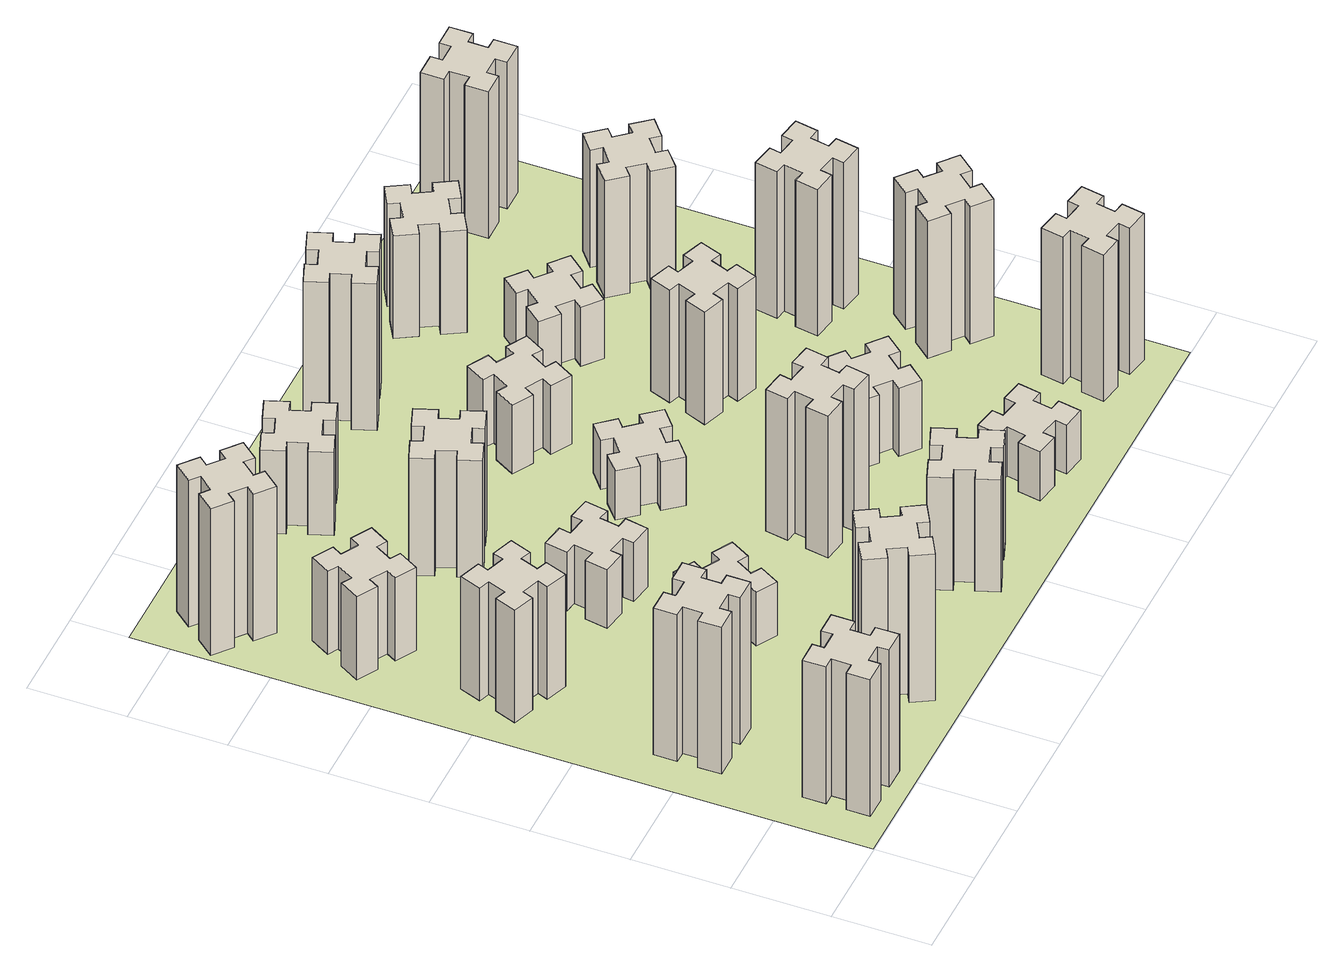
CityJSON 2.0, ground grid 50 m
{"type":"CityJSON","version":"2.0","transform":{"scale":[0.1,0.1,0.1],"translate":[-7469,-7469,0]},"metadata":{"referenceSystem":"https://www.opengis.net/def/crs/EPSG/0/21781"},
"CityObjects":{
"building1":{"type":"Building","attributes":{"class":"1000","function":"1000","usage":"1000","yearOfConstruction":2016,"roofType":"1000","measuredHeight":84,"storeysAboveGround":30,"storeysBelowGround":0},"geometry":[{"type":"Solid","lod":"1","boundaries":[[[[0,1,2,3,4,5,6,7,8,9,10,11,12,13,14,15,16,17,18,19]],[[17,16,20,21]],[[16,15,22,20]],[[15,14,23,22]],[[14,13,24,23]],[[13,12,25,24]],[[12,11,26,25]],[[11,10,27,26]],[[10,9,28,27]],[[9,8,29,28]],[[8,7,30,29]],[[7,6,31,30]],[[6,5,32,31]],[[5,4,33,32]],[[4,3,34,33]],[[3,2,35,34]],[[2,1,36,35]],[[1,0,37,36]],[[0,19,38,37]],[[19,18,39,38]],[[18,17,21,39]],[[24,25,26,27,28,29,30,31,32,33,34,35,36,37,38,39,21,20,22,23]]]]}]},
"building2":{"type":"Building","attributes":{"class":"1000","function":"1000","usage":"1000","yearOfConstruction":2016,"roofType":"1000","measuredHeight":90,"storeysAboveGround":30,"storeysBelowGround":0},"geometry":[{"type":"Solid","lod":"1","boundaries":[[[[40,41,42,43,44,45,46,47,48,49,50,51,52,53,54,55,56,57,58,59]],[[57,56,60,61]],[[56,55,62,60]],[[55,54,63,62]],[[54,53,64,63]],[[53,52,65,64]],[[52,51,66,65]],[[51,50,67,66]],[[50,49,68,67]],[[49,48,69,68]],[[48,47,70,69]],[[47,46,71,70]],[[46,45,72,71]],[[45,44,73,72]],[[44,43,74,73]],[[43,42,75,74]],[[42,41,76,75]],[[41,40,77,76]],[[40,59,78,77]],[[59,58,79,78]],[[58,57,61,79]],[[64,65,66,67,68,69,70,71,72,73,74,75,76,77,78,79,61,60,62,63]]]]}]},
"building3":{"type":"Building","attributes":{"class":"1000","function":"1000","usage":"1000","yearOfConstruction":2016,"roofType":"1000","measuredHeight":69,"storeysAboveGround":30,"storeysBelowGround":0},"geometry":[{"type":"Solid","lod":"1","boundaries":[[[[80,81,82,83,84,85,86,87,88,89,90,91,92,93,94,95,96,97,98,99]],[[97,96,100,101]],[[96,95,102,100]],[[95,94,103,102]],[[94,93,104,103]],[[93,92,105,104]],[[92,91,106,105]],[[91,90,107,106]],[[90,89,108,107]],[[89,88,109,108]],[[88,87,110,109]],[[87,86,111,110]],[[86,85,112,111]],[[85,84,113,112]],[[84,83,114,113]],[[83,82,115,114]],[[82,81,116,115]],[[81,80,117,116]],[[80,99,118,117]],[[99,98,119,118]],[[98,97,101,119]],[[104,105,106,107,108,109,110,111,112,113,114,115,116,117,118,119,101,100,102,103]]]]}]},
"building4":{"type":"Building","attributes":{"class":"1000","function":"1000","usage":"1000","yearOfConstruction":2016,"roofType":"1000","measuredHeight":51,"storeysAboveGround":30,"storeysBelowGround":0},"geometry":[{"type":"Solid","lod":"1","boundaries":[[[[120,121,122,123,124,125,126,127,128,129,130,131,132,133,134,135,136,137,138,139]],[[137,136,140,141]],[[136,135,142,140]],[[135,134,143,142]],[[134,133,144,143]],[[133,132,145,144]],[[132,131,146,145]],[[131,130,147,146]],[[130,129,148,147]],[[129,128,149,148]],[[128,127,150,149]],[[127,126,151,150]],[[126,125,152,151]],[[125,124,153,152]],[[124,123,154,153]],[[123,122,155,154]],[[122,121,156,155]],[[121,120,157,156]],[[120,139,158,157]],[[139,138,159,158]],[[138,137,141,159]],[[144,145,146,147,148,149,150,151,152,153,154,155,156,157,158,159,141,140,142,143]]]]}]},
"building5":{"type":"Building","attributes":{"class":"1000","function":"1000","usage":"1000","yearOfConstruction":2016,"roofType":"1000","measuredHeight":90,"storeysAboveGround":30,"storeysBelowGround":0},"geometry":[{"type":"Solid","lod":"1","boundaries":[[[[160,161,162,163,164,165,166,167,168,169,170,171,172,173,174,175,176,177,178,179]],[[177,176,180,181]],[[176,175,182,180]],[[175,174,183,182]],[[174,173,184,183]],[[173,172,185,184]],[[172,171,186,185]],[[171,170,187,186]],[[170,169,188,187]],[[169,168,189,188]],[[168,167,190,189]],[[167,166,191,190]],[[166,165,192,191]],[[165,164,193,192]],[[164,163,194,193]],[[163,162,195,194]],[[162,161,196,195]],[[161,160,197,196]],[[160,179,198,197]],[[179,178,199,198]],[[178,177,181,199]],[[184,185,186,187,188,189,190,191,192,193,194,195,196,197,198,199,181,180,182,183]]]]}]},
"building6":{"type":"Building","attributes":{"class":"1000","function":"1000","usage":"1000","yearOfConstruction":2016,"roofType":"1000","measuredHeight":90,"storeysAboveGround":30,"storeysBelowGround":0},"geometry":[{"type":"Solid","lod":"1","boundaries":[[[[200,201,202,203,204,205,206,207,208,209,210,211,212,213,214,215,216,217,218,219]],[[217,216,220,221]],[[216,215,222,220]],[[215,214,223,222]],[[214,213,224,223]],[[213,212,225,224]],[[212,211,226,225]],[[211,210,227,226]],[[210,209,228,227]],[[209,208,229,228]],[[208,207,230,229]],[[207,206,231,230]],[[206,205,232,231]],[[205,204,233,232]],[[204,203,234,233]],[[203,202,235,234]],[[202,201,236,235]],[[201,200,237,236]],[[200,219,238,237]],[[219,218,239,238]],[[218,217,221,239]],[[224,225,226,227,228,229,230,231,232,233,234,235,236,237,238,239,221,220,222,223]]]]}]},
"building7":{"type":"Building","attributes":{"class":"1000","function":"1000","usage":"1000","yearOfConstruction":2016,"roofType":"1000","measuredHeight":33,"storeysAboveGround":30,"storeysBelowGround":0},"geometry":[{"type":"Solid","lod":"1","boundaries":[[[[240,241,242,243,244,245,246,247,248,249,250,251,252,253,254,255,256,257,258,259]],[[257,256,260,261]],[[256,255,262,260]],[[255,254,263,262]],[[254,253,264,263]],[[253,252,265,264]],[[252,251,266,265]],[[251,250,267,266]],[[250,249,268,267]],[[249,248,269,268]],[[248,247,270,269]],[[247,246,271,270]],[[246,245,272,271]],[[245,244,273,272]],[[244,243,274,273]],[[243,242,275,274]],[[242,241,276,275]],[[241,240,277,276]],[[240,259,278,277]],[[259,258,279,278]],[[258,257,261,279]],[[264,265,266,267,268,269,270,271,272,273,274,275,276,277,278,279,261,260,262,263]]]]}]},
"building8":{"type":"Building","attributes":{"class":"1000","function":"1000","usage":"1000","yearOfConstruction":2016,"roofType":"1000","measuredHeight":36,"storeysAboveGround":30,"storeysBelowGround":0},"geometry":[{"type":"Solid","lod":"1","boundaries":[[[[280,281,282,283,284,285,286,287,288,289,290,291,292,293,294,295,296,297,298,299]],[[297,296,300,301]],[[296,295,302,300]],[[295,294,303,302]],[[294,293,304,303]],[[293,292,305,304]],[[292,291,306,305]],[[291,290,307,306]],[[290,289,308,307]],[[289,288,309,308]],[[288,287,310,309]],[[287,286,311,310]],[[286,285,312,311]],[[285,284,313,312]],[[284,283,314,313]],[[283,282,315,314]],[[282,281,316,315]],[[281,280,317,316]],[[280,299,318,317]],[[299,298,319,318]],[[298,297,301,319]],[[304,305,306,307,308,309,310,311,312,313,314,315,316,317,318,319,301,300,302,303]]]]}]},
"building9":{"type":"Building","attributes":{"class":"1000","function":"1000","usage":"1000","yearOfConstruction":2016,"roofType":"1000","measuredHeight":72,"storeysAboveGround":30,"storeysBelowGround":0},"geometry":[{"type":"Solid","lod":"1","boundaries":[[[[320,321,322,323,324,325,326,327,328,329,330,331,332,333,334,335,336,337,338,339]],[[337,336,340,341]],[[336,335,342,340]],[[335,334,343,342]],[[334,333,344,343]],[[333,332,345,344]],[[332,331,346,345]],[[331,330,347,346]],[[330,329,348,347]],[[329,328,349,348]],[[328,327,350,349]],[[327,326,351,350]],[[326,325,352,351]],[[325,324,353,352]],[[324,323,354,353]],[[323,322,355,354]],[[322,321,356,355]],[[321,320,357,356]],[[320,339,358,357]],[[339,338,359,358]],[[338,337,341,359]],[[344,345,346,347,348,349,350,351,352,353,354,355,356,357,358,359,341,340,342,343]]]]}]},
"building10":{"type":"Building","attributes":{"class":"1000","function":"1000","usage":"1000","yearOfConstruction":2016,"roofType":"1000","measuredHeight":69,"storeysAboveGround":30,"storeysBelowGround":0},"geometry":[{"type":"Solid","lod":"1","boundaries":[[[[360,361,362,363,364,365,366,367,368,369,370,371,372,373,374,375,376,377,378,379]],[[377,376,380,381]],[[376,375,382,380]],[[375,374,383,382]],[[374,373,384,383]],[[373,372,385,384]],[[372,371,386,385]],[[371,370,387,386]],[[370,369,388,387]],[[369,368,389,388]],[[368,367,390,389]],[[367,366,391,390]],[[366,365,392,391]],[[365,364,393,392]],[[364,363,394,393]],[[363,362,395,394]],[[362,361,396,395]],[[361,360,397,396]],[[360,379,398,397]],[[379,378,399,398]],[[378,377,381,399]],[[384,385,386,387,388,389,390,391,392,393,394,395,396,397,398,399,381,380,382,383]]]]}]},
"building11":{"type":"Building","attributes":{"class":"1000","function":"1000","usage":"1000","yearOfConstruction":2016,"roofType":"1000","measuredHeight":51,"storeysAboveGround":30,"storeysBelowGround":0},"geometry":[{"type":"Solid","lod":"1","boundaries":[[[[400,401,402,403,404,405,406,407,408,409,410,411,412,413,414,415,416,417,418,419]],[[417,416,420,421]],[[416,415,422,420]],[[415,414,423,422]],[[414,413,424,423]],[[413,412,425,424]],[[412,411,426,425]],[[411,410,427,426]],[[410,409,428,427]],[[409,408,429,428]],[[408,407,430,429]],[[407,406,431,430]],[[406,405,432,431]],[[405,404,433,432]],[[404,403,434,433]],[[403,402,435,434]],[[402,401,436,435]],[[401,400,437,436]],[[400,419,438,437]],[[419,418,439,438]],[[418,417,421,439]],[[424,425,426,427,428,429,430,431,432,433,434,435,436,437,438,439,421,420,422,423]]]]}]},
"building12":{"type":"Building","attributes":{"class":"1000","function":"1000","usage":"1000","yearOfConstruction":2016,"roofType":"1000","measuredHeight":87,"storeysAboveGround":30,"storeysBelowGround":0},"geometry":[{"type":"Solid","lod":"1","boundaries":[[[[440,441,442,443,444,445,446,447,448,449,450,451,452,453,454,455,456,457,458,459]],[[457,456,460,461]],[[456,455,462,460]],[[455,454,463,462]],[[454,453,464,463]],[[453,452,465,464]],[[452,451,466,465]],[[451,450,467,466]],[[450,449,468,467]],[[449,448,469,468]],[[448,447,470,469]],[[447,446,471,470]],[[446,445,472,471]],[[445,444,473,472]],[[444,443,474,473]],[[443,442,475,474]],[[442,441,476,475]],[[441,440,477,476]],[[440,459,478,477]],[[459,458,479,478]],[[458,457,461,479]],[[464,465,466,467,468,469,470,471,472,473,474,475,476,477,478,479,461,460,462,463]]]]}]},
"building13":{"type":"Building","attributes":{"class":"1000","function":"1000","usage":"1000","yearOfConstruction":2016,"roofType":"1000","measuredHeight":30,"storeysAboveGround":30,"storeysBelowGround":0},"geometry":[{"type":"Solid","lod":"1","boundaries":[[[[480,481,482,483,484,485,486,487,488,489,490,491,492,493,494,495,496,497,498,499]],[[497,496,500,501]],[[496,495,502,500]],[[495,494,503,502]],[[494,493,504,503]],[[493,492,505,504]],[[492,491,506,505]],[[491,490,507,506]],[[490,489,508,507]],[[489,488,509,508]],[[488,487,510,509]],[[487,486,511,510]],[[486,485,512,511]],[[485,484,513,512]],[[484,483,514,513]],[[483,482,515,514]],[[482,481,516,515]],[[481,480,517,516]],[[480,499,518,517]],[[499,498,519,518]],[[498,497,501,519]],[[504,505,506,507,508,509,510,511,512,513,514,515,516,517,518,519,501,500,502,503]]]]}]},
"building14":{"type":"Building","attributes":{"class":"1000","function":"1000","usage":"1000","yearOfConstruction":2016,"roofType":"1000","measuredHeight":42,"storeysAboveGround":30,"storeysBelowGround":0},"geometry":[{"type":"Solid","lod":"1","boundaries":[[[[520,521,522,523,524,525,526,527,528,529,530,531,532,533,534,535,536,537,538,539]],[[537,536,540,541]],[[536,535,542,540]],[[535,534,543,542]],[[534,533,544,543]],[[533,532,545,544]],[[532,531,546,545]],[[531,530,547,546]],[[530,529,548,547]],[[529,528,549,548]],[[528,527,550,549]],[[527,526,551,550]],[[526,525,552,551]],[[525,524,553,552]],[[524,523,554,553]],[[523,522,555,554]],[[522,521,556,555]],[[521,520,557,556]],[[520,539,558,557]],[[539,538,559,558]],[[538,537,541,559]],[[544,545,546,547,548,549,550,551,552,553,554,555,556,557,558,559,541,540,542,543]]]]}]},
"building15":{"type":"Building","attributes":{"class":"1000","function":"1000","usage":"1000","yearOfConstruction":2016,"roofType":"1000","measuredHeight":30,"storeysAboveGround":30,"storeysBelowGround":0},"geometry":[{"type":"Solid","lod":"1","boundaries":[[[[560,561,562,563,564,565,566,567,568,569,570,571,572,573,574,575,576,577,578,579]],[[577,576,580,581]],[[576,575,582,580]],[[575,574,583,582]],[[574,573,584,583]],[[573,572,585,584]],[[572,571,586,585]],[[571,570,587,586]],[[570,569,588,587]],[[569,568,589,588]],[[568,567,590,589]],[[567,566,591,590]],[[566,565,592,591]],[[565,564,593,592]],[[564,563,594,593]],[[563,562,595,594]],[[562,561,596,595]],[[561,560,597,596]],[[560,579,598,597]],[[579,578,599,598]],[[578,577,581,599]],[[584,585,586,587,588,589,590,591,592,593,594,595,596,597,598,599,581,580,582,583]]]]}]},
"building16":{"type":"Building","attributes":{"class":"1000","function":"1000","usage":"1000","yearOfConstruction":2016,"roofType":"1000","measuredHeight":90,"storeysAboveGround":30,"storeysBelowGround":0},"geometry":[{"type":"Solid","lod":"1","boundaries":[[[[600,601,602,603,604,605,606,607,608,609,610,611,612,613,614,615,616,617,618,619]],[[617,616,620,621]],[[616,615,622,620]],[[615,614,623,622]],[[614,613,624,623]],[[613,612,625,624]],[[612,611,626,625]],[[611,610,627,626]],[[610,609,628,627]],[[609,608,629,628]],[[608,607,630,629]],[[607,606,631,630]],[[606,605,632,631]],[[605,604,633,632]],[[604,603,634,633]],[[603,602,635,634]],[[602,601,636,635]],[[601,600,637,636]],[[600,619,638,637]],[[619,618,639,638]],[[618,617,621,639]],[[624,625,626,627,628,629,630,631,632,633,634,635,636,637,638,639,621,620,622,623]]]]}]},
"building17":{"type":"Building","attributes":{"class":"1000","function":"1000","usage":"1000","yearOfConstruction":2016,"roofType":"1000","measuredHeight":42,"storeysAboveGround":30,"storeysBelowGround":0},"geometry":[{"type":"Solid","lod":"1","boundaries":[[[[640,641,642,643,644,645,646,647,648,649,650,651,652,653,654,655,656,657,658,659]],[[657,656,660,661]],[[656,655,662,660]],[[655,654,663,662]],[[654,653,664,663]],[[653,652,665,664]],[[652,651,666,665]],[[651,650,667,666]],[[650,649,668,667]],[[649,648,669,668]],[[648,647,670,669]],[[647,646,671,670]],[[646,645,672,671]],[[645,644,673,672]],[[644,643,674,673]],[[643,642,675,674]],[[642,641,676,675]],[[641,640,677,676]],[[640,659,678,677]],[[659,658,679,678]],[[658,657,661,679]],[[664,665,666,667,668,669,670,671,672,673,674,675,676,677,678,679,661,660,662,663]]]]}]},
"building18":{"type":"Building","attributes":{"class":"1000","function":"1000","usage":"1000","yearOfConstruction":2016,"roofType":"1000","measuredHeight":69,"storeysAboveGround":30,"storeysBelowGround":0},"geometry":[{"type":"Solid","lod":"1","boundaries":[[[[680,681,682,683,684,685,686,687,688,689,690,691,692,693,694,695,696,697,698,699]],[[697,696,700,701]],[[696,695,702,700]],[[695,694,703,702]],[[694,693,704,703]],[[693,692,705,704]],[[692,691,706,705]],[[691,690,707,706]],[[690,689,708,707]],[[689,688,709,708]],[[688,687,710,709]],[[687,686,711,710]],[[686,685,712,711]],[[685,684,713,712]],[[684,683,714,713]],[[683,682,715,714]],[[682,681,716,715]],[[681,680,717,716]],[[680,699,718,717]],[[699,698,719,718]],[[698,697,701,719]],[[704,705,706,707,708,709,710,711,712,713,714,715,716,717,718,719,701,700,702,703]]]]}]},
"building19":{"type":"Building","attributes":{"class":"1000","function":"1000","usage":"1000","yearOfConstruction":2016,"roofType":"1000","measuredHeight":36,"storeysAboveGround":30,"storeysBelowGround":0},"geometry":[{"type":"Solid","lod":"1","boundaries":[[[[720,721,722,723,724,725,726,727,728,729,730,731,732,733,734,735,736,737,738,739]],[[737,736,740,741]],[[736,735,742,740]],[[735,734,743,742]],[[734,733,744,743]],[[733,732,745,744]],[[732,731,746,745]],[[731,730,747,746]],[[730,729,748,747]],[[729,728,749,748]],[[728,727,750,749]],[[727,726,751,750]],[[726,725,752,751]],[[725,724,753,752]],[[724,723,754,753]],[[723,722,755,754]],[[722,721,756,755]],[[721,720,757,756]],[[720,739,758,757]],[[739,738,759,758]],[[738,737,741,759]],[[744,745,746,747,748,749,750,751,752,753,754,755,756,757,758,759,741,740,742,743]]]]}]},
"building20":{"type":"Building","attributes":{"class":"1000","function":"1000","usage":"1000","yearOfConstruction":2016,"roofType":"1000","measuredHeight":90,"storeysAboveGround":30,"storeysBelowGround":0},"geometry":[{"type":"Solid","lod":"1","boundaries":[[[[760,761,762,763,764,765,766,767,768,769,770,771,772,773,774,775,776,777,778,779]],[[777,776,780,781]],[[776,775,782,780]],[[775,774,783,782]],[[774,773,784,783]],[[773,772,785,784]],[[772,771,786,785]],[[771,770,787,786]],[[770,769,788,787]],[[769,768,789,788]],[[768,767,790,789]],[[767,766,791,790]],[[766,765,792,791]],[[765,764,793,792]],[[764,763,794,793]],[[763,762,795,794]],[[762,761,796,795]],[[761,760,797,796]],[[760,779,798,797]],[[779,778,799,798]],[[778,777,781,799]],[[784,785,786,787,788,789,790,791,792,793,794,795,796,797,798,799,781,780,782,783]]]]}]},
"building21":{"type":"Building","attributes":{"class":"1000","function":"1000","usage":"1000","yearOfConstruction":2016,"roofType":"1000","measuredHeight":63,"storeysAboveGround":30,"storeysBelowGround":0},"geometry":[{"type":"Solid","lod":"1","boundaries":[[[[800,801,802,803,804,805,806,807,808,809,810,811,812,813,814,815,816,817,818,819]],[[817,816,820,821]],[[816,815,822,820]],[[815,814,823,822]],[[814,813,824,823]],[[813,812,825,824]],[[812,811,826,825]],[[811,810,827,826]],[[810,809,828,827]],[[809,808,829,828]],[[808,807,830,829]],[[807,806,831,830]],[[806,805,832,831]],[[805,804,833,832]],[[804,803,834,833]],[[803,802,835,834]],[[802,801,836,835]],[[801,800,837,836]],[[800,819,838,837]],[[819,818,839,838]],[[818,817,821,839]],[[824,825,826,827,828,829,830,831,832,833,834,835,836,837,838,839,821,820,822,823]]]]}]},
"building22":{"type":"Building","attributes":{"class":"1000","function":"1000","usage":"1000","yearOfConstruction":2016,"roofType":"1000","measuredHeight":84,"storeysAboveGround":30,"storeysBelowGround":0},"geometry":[{"type":"Solid","lod":"1","boundaries":[[[[840,841,842,843,844,845,846,847,848,849,850,851,852,853,854,855,856,857,858,859]],[[857,856,860,861]],[[856,855,862,860]],[[855,854,863,862]],[[854,853,864,863]],[[853,852,865,864]],[[852,851,866,865]],[[851,850,867,866]],[[850,849,868,867]],[[849,848,869,868]],[[848,847,870,869]],[[847,846,871,870]],[[846,845,872,871]],[[845,844,873,872]],[[844,843,874,873]],[[843,842,875,874]],[[842,841,876,875]],[[841,840,877,876]],[[840,859,878,877]],[[859,858,879,878]],[[858,857,861,879]],[[864,865,866,867,868,869,870,871,872,873,874,875,876,877,878,879,861,860,862,863]]]]}]},
"building23":{"type":"Building","attributes":{"class":"1000","function":"1000","usage":"1000","yearOfConstruction":2016,"roofType":"1000","measuredHeight":90,"storeysAboveGround":30,"storeysBelowGround":0},"geometry":[{"type":"Solid","lod":"1","boundaries":[[[[880,881,882,883,884,885,886,887,888,889,890,891,892,893,894,895,896,897,898,899]],[[897,896,900,901]],[[896,895,902,900]],[[895,894,903,902]],[[894,893,904,903]],[[893,892,905,904]],[[892,891,906,905]],[[891,890,907,906]],[[890,889,908,907]],[[889,888,909,908]],[[888,887,910,909]],[[887,886,911,910]],[[886,885,912,911]],[[885,884,913,912]],[[884,883,914,913]],[[883,882,915,914]],[[882,881,916,915]],[[881,880,917,916]],[[880,899,918,917]],[[899,898,919,918]],[[898,897,901,919]],[[904,905,906,907,908,909,910,911,912,913,914,915,916,917,918,919,901,900,902,903]]]]}]},
"building24":{"type":"Building","attributes":{"class":"1000","function":"1000","usage":"1000","yearOfConstruction":2016,"roofType":"1000","measuredHeight":72,"storeysAboveGround":30,"storeysBelowGround":0},"geometry":[{"type":"Solid","lod":"1","boundaries":[[[[920,921,922,923,924,925,926,927,928,929,930,931,932,933,934,935,936,937,938,939]],[[937,936,940,941]],[[936,935,942,940]],[[935,934,943,942]],[[934,933,944,943]],[[933,932,945,944]],[[932,931,946,945]],[[931,930,947,946]],[[930,929,948,947]],[[929,928,949,948]],[[928,927,950,949]],[[927,926,951,950]],[[926,925,952,951]],[[925,924,953,952]],[[924,923,954,953]],[[923,922,955,954]],[[922,921,956,955]],[[921,920,957,956]],[[920,939,958,957]],[[939,938,959,958]],[[938,937,941,959]],[[944,945,946,947,948,949,950,951,952,953,954,955,956,957,958,959,941,940,942,943]]]]}]},
"building25":{"type":"Building","attributes":{"class":"1000","function":"1000","usage":"1000","yearOfConstruction":2016,"roofType":"1000","measuredHeight":90,"storeysAboveGround":30,"storeysBelowGround":0},"geometry":[{"type":"Solid","lod":"1","boundaries":[[[[960,961,962,963,964,965,966,967,968,969,970,971,972,973,974,975,976,977,978,979]],[[977,976,980,981]],[[976,975,982,980]],[[975,974,983,982]],[[974,973,984,983]],[[973,972,985,984]],[[972,971,986,985]],[[971,970,987,986]],[[970,969,988,987]],[[969,968,989,988]],[[968,967,990,989]],[[967,966,991,990]],[[966,965,992,991]],[[965,964,993,992]],[[964,963,994,993]],[[963,962,995,994]],[[962,961,996,995]],[[961,960,997,996]],[[960,979,998,997]],[[979,978,999,998]],[[978,977,981,999]],[[984,985,986,987,988,989,990,991,992,993,994,995,996,997,998,999,981,980,982,983]]]]}]},
"landuse1":{"type":"LandUse","attributes":{"name":"plot1","function":"1010"},"geometry":[{"type":"MultiSurface","lod":"1","boundaries":[[[1000,1001,1002,1003]]]}]}
},
"vertices":[
[265,325,0],[265,225,0],[205,225,0],[205,105,0],[325,105,0],[325,165,0],[425,165,0],[425,105,0],[545,105,0],[545,225,0],[485,225,0],[485,325,0],[545,325,0],[545,445,0],[425,445,0],[425,385,0],[325,385,0],[325,445,0],[205,445,0],[205,325,0],[325,385,840],[325,445,840],[425,385,840],[425,445,840],[545,445,840],[545,325,840],[485,325,840],[485,225,840],[545,225,840],[545,105,840],[425,105,840],[425,165,840],[325,165,840],[325,105,840],[205,105,840],[205,225,840],[265,225,840],[265,325,840],[205,325,840],[205,445,840],
[265,1065,0],[265,965,0],[205,965,0],[205,845,0],[325,845,0],[325,905,0],[425,905,0],[425,845,0],[545,845,0],[545,965,0],[485,965,0],[485,1065,0],[545,1065,0],[545,1185,0],[425,1185,0],[425,1125,0],[325,1125,0],[325,1185,0],[205,1185,0],[205,1065,0],[325,1125,900],[325,1185,900],[425,1125,900],[425,1185,900],[545,1185,900],[545,1065,900],[485,1065,900],[485,965,900],[545,965,900],[545,845,900],[425,845,900],[425,905,900],[325,905,900],[325,845,900],[205,845,900],[205,965,900],[265,965,900],[265,1065,900],[205,1065,900],[205,1185,900],
[291,1869,0],[385,1835,0],[364,1779,0],[477,1737,0],[518,1850,0],[462,1871,0],[496,1965,0],[552,1944,0],[593,2057,0],[480,2098,0],[460,2042,0],[366,2076,0],[387,2132,0],[274,2173,0],[233,2060,0],[289,2040,0],[255,1946,0],[199,1967,0],[157,1854,0],[270,1813,0],[255,1946,690],[199,1967,690],[289,2040,690],[233,2060,690],[274,2173,690],[387,2132,690],[366,2076,690],[460,2042,690],[480,2098,690],[593,2057,690],[552,1944,690],[496,1965,690],[462,1871,690],[518,1850,690],[477,1737,690],[364,1779,690],[385,1835,690],[291,1869,690],[270,1813,690],[157,1854,690],
[446,2597,0],[496,2684,0],[548,2654,0],[608,2758,0],[504,2818,0],[474,2766,0],[387,2816,0],[417,2868,0],[313,2928,0],[253,2824,0],[305,2794,0],[255,2707,0],[203,2737,0],[143,2633,0],[247,2573,0],[277,2625,0],[364,2575,0],[334,2523,0],[438,2463,0],[498,2567,0],[364,2575,510],[334,2523,510],[277,2625,510],[247,2573,510],[143,2633,510],[203,2737,510],[255,2707,510],[305,2794,510],[253,2824,510],[313,2928,510],[417,2868,510],[387,2816,510],[474,2766,510],[504,2818,510],[608,2758,510],[548,2654,510],[496,2684,510],[446,2597,510],[498,2567,510],[438,2463,510],
[1127,255,0],[1214,305,0],[1244,253,0],[1348,313,0],[1288,417,0],[1236,387,0],[1186,474,0],[1238,504,0],[1178,608,0],[1074,548,0],[1104,496,0],[1017,446,0],[987,498,0],[883,438,0],[943,334,0],[995,364,0],[1045,277,0],[993,247,0],[1053,143,0],[1157,203,0],[1045,277,900],[993,247,900],[995,364,900],[943,334,900],[883,438,900],[987,498,900],[1017,446,900],[1104,496,900],[1074,548,900],[1178,608,900],[1238,504,900],[1186,474,900],[1236,387,900],[1288,417,900],[1348,313,900],[1244,253,900],[1214,305,900],[1127,255,900],[1157,203,900],[1053,143,900],
[384,3387,0],[308,3452,0],[346,3498,0],[254,3575,0],[177,3483,0],[223,3444,0],[159,3368,0],[113,3406,0],[36,3314,0],[128,3237,0],[166,3283,0],[243,3219,0],[204,3173,0],[296,3096,0],[373,3188,0],[327,3226,0],[392,3303,0],[438,3264,0],[515,3356,0],[423,3433,0],[392,3303,900],[438,3264,900],[327,3226,900],[373,3188,900],[296,3096,900],[204,3173,900],[243,3219,900],[166,3283,900],[128,3237,900],[36,3314,900],[113,3406,900],[159,3368,900],[223,3444,900],[177,3483,900],[254,3575,900],[346,3498,900],[308,3452,900],[384,3387,900],[423,3433,900],[515,3356,900],
[1017,1145,0],[1104,1095,0],[1074,1043,0],[1178,983,0],[1238,1087,0],[1186,1117,0],[1236,1204,0],[1288,1174,0],[1348,1278,0],[1244,1338,0],[1214,1286,0],[1127,1336,0],[1157,1388,0],[1053,1448,0],[993,1344,0],[1045,1314,0],[995,1227,0],[943,1257,0],[883,1153,0],[987,1093,0],[995,1227,330],[943,1257,330],[1045,1314,330],[993,1344,330],[1053,1448,330],[1157,1388,330],[1127,1336,330],[1214,1286,330],[1244,1338,330],[1348,1278,330],[1288,1174,330],[1236,1204,330],[1186,1117,330],[1238,1087,330],[1178,983,330],[1074,1043,330],[1104,1095,330],[1017,1145,330],[987,1093,330],[883,1153,330],
[1047,1756,0],[1145,1738,0],[1135,1679,0],[1253,1658,0],[1274,1777,0],[1215,1787,0],[1232,1885,0],[1291,1875,0],[1312,1993,0],[1194,2014,0],[1184,1955,0],[1085,1972,0],[1096,2031,0],[977,2052,0],[957,1934,0],[1016,1924,0],[998,1825,0],[939,1836,0],[918,1717,0],[1037,1697,0],[998,1825,360],[939,1836,360],[1016,1924,360],[957,1934,360],[977,2052,360],[1096,2031,360],[1085,1972,360],[1184,1955,360],[1194,2014,360],[1312,1993,360],[1291,1875,360],[1232,1885,360],[1215,1787,360],[1274,1777,360],[1253,1658,360],[1135,1679,360],[1145,1738,360],[1047,1756,360],[1037,1697,360],[918,1717,360],
[1106,2475,0],[1200,2509,0],[1220,2453,0],[1333,2494,0],[1292,2607,0],[1236,2586,0],[1202,2680,0],[1258,2700,0],[1217,2813,0],[1104,2772,0],[1125,2716,0],[1031,2682,0],[1010,2738,0],[897,2697,0],[939,2584,0],[995,2605,0],[1029,2511,0],[973,2490,0],[1014,2377,0],[1127,2419,0],[1029,2511,720],[973,2490,720],[995,2605,720],[939,2584,720],[897,2697,720],[1010,2738,720],[1031,2682,720],[1125,2716,720],[1104,2772,720],[1217,2813,720],[1258,2700,720],[1202,2680,720],[1236,2586,720],[1292,2607,720],[1333,2494,720],[1220,2453,720],[1200,2509,720],[1106,2475,720],[1127,2419,720],[1014,2377,720],
[1965,496,0],[1871,462,0],[1850,518,0],[1737,477,0],[1779,364,0],[1835,385,0],[1869,291,0],[1813,270,0],[1854,157,0],[1967,199,0],[1946,255,0],[2040,289,0],[2060,233,0],[2173,274,0],[2132,387,0],[2076,366,0],[2042,460,0],[2098,480,0],[2057,593,0],[1944,552,0],[2042,460,690],[2098,480,690],[2076,366,690],[2132,387,690],[2173,274,690],[2060,233,690],[2040,289,690],[1946,255,690],[1967,199,690],[1854,157,690],[1813,270,690],[1869,291,690],[1835,385,690],[1779,364,690],[1737,477,690],[1850,518,690],[1871,462,690],[1965,496,690],[1944,552,690],[2057,593,690],
[1125,3456,0],[1031,3422,0],[1010,3478,0],[897,3437,0],[939,3324,0],[995,3345,0],[1029,3251,0],[973,3230,0],[1014,3117,0],[1127,3159,0],[1106,3215,0],[1200,3249,0],[1220,3193,0],[1333,3234,0],[1292,3347,0],[1236,3326,0],[1202,3420,0],[1258,3440,0],[1217,3553,0],[1104,3512,0],[1202,3420,510],[1258,3440,510],[1236,3326,510],[1292,3347,510],[1333,3234,510],[1220,3193,510],[1200,3249,510],[1106,3215,510],[1127,3159,510],[1014,3117,510],[973,3230,510],[1029,3251,510],[995,3345,510],[939,3324,510],[897,3437,510],[1010,3478,510],[1031,3422,510],[1125,3456,510],[1104,3512,510],[1217,3553,510],
[2055,1047,0],[2072,1145,0],[2131,1135,0],[2152,1253,0],[2034,1274,0],[2024,1215,0],[1925,1232,0],[1936,1291,0],[1817,1312,0],[1797,1194,0],[1856,1184,0],[1838,1085,0],[1779,1096,0],[1758,977,0],[1877,957,0],[1887,1016,0],[1985,998,0],[1975,939,0],[2093,918,0],[2114,1037,0],[1985,998,870],[1975,939,870],[1887,1016,870],[1877,957,870],[1758,977,870],[1779,1096,870],[1838,1085,870],[1856,1184,870],[1797,1194,870],[1817,1312,870],[1936,1291,870],[1925,1232,870],[2024,1215,870],[2034,1274,870],[2152,1253,870],[2131,1135,870],[2072,1145,870],[2055,1047,870],[2114,1037,870],[2093,918,870],
[1972,1988,0],[1907,2064,0],[1953,2103,0],[1876,2195,0],[1784,2118,0],[1823,2072,0],[1746,2007,0],[1708,2053,0],[1616,1976,0],[1693,1884,0],[1739,1923,0],[1803,1846,0],[1757,1808,0],[1834,1716,0],[1926,1793,0],[1888,1839,0],[1964,1903,0],[2003,1857,0],[2095,1934,0],[2018,2026,0],[1964,1903,300],[2003,1857,300],[1888,1839,300],[1926,1793,300],[1834,1716,300],[1757,1808,300],[1803,1846,300],[1739,1923,300],[1693,1884,300],[1616,1976,300],[1708,2053,300],[1746,2007,300],[1823,2072,300],[1784,2118,300],[1876,2195,300],[1953,2103,300],[1907,2064,300],[1972,1988,300],[2018,2026,300],[2095,1934,300],
[2026,2497,0],[2076,2584,0],[2128,2554,0],[2188,2658,0],[2084,2718,0],[2054,2666,0],[1967,2716,0],[1997,2768,0],[1893,2828,0],[1833,2724,0],[1885,2694,0],[1835,2607,0],[1783,2637,0],[1723,2533,0],[1827,2473,0],[1857,2525,0],[1944,2475,0],[1914,2423,0],[2018,2363,0],[2078,2467,0],[1944,2475,420],[1914,2423,420],[1857,2525,420],[1827,2473,420],[1723,2533,420],[1783,2637,420],[1835,2607,420],[1885,2694,420],[1833,2724,420],[1893,2828,420],[1997,2768,420],[1967,2716,420],[2054,2666,420],[2084,2718,420],[2188,2658,420],[2128,2554,420],[2076,2584,420],[2026,2497,420],[2078,2467,420],[2018,2363,420],
[2596,444,0],[2578,345,0],[2519,356,0],[2498,237,0],[2617,217,0],[2627,276,0],[2725,258,0],[2715,199,0],[2833,178,0],[2854,297,0],[2795,307,0],[2812,405,0],[2871,395,0],[2892,513,0],[2774,534,0],[2764,475,0],[2665,492,0],[2676,551,0],[2557,572,0],[2537,454,0],[2665,492,300],[2676,551,300],[2764,475,300],[2774,534,300],[2892,513,300],[2871,395,300],[2812,405,300],[2795,307,300],[2854,297,300],[2833,178,300],[2715,199,300],[2725,258,300],[2627,276,300],[2617,217,300],[2498,237,300],[2519,356,300],[2578,345,300],[2596,444,300],[2537,454,300],[2557,572,300],
[1735,3445,0],[1769,3351,0],[1713,3330,0],[1754,3217,0],[1867,3259,0],[1846,3315,0],[1940,3349,0],[1960,3293,0],[2073,3334,0],[2032,3447,0],[1976,3426,0],[1942,3520,0],[1998,3540,0],[1957,3653,0],[1844,3612,0],[1865,3556,0],[1771,3522,0],[1750,3578,0],[1637,3537,0],[1679,3424,0],[1771,3522,900],[1750,3578,900],[1865,3556,900],[1844,3612,900],[1957,3653,900],[1998,3540,900],[1942,3520,900],[1976,3426,900],[2032,3447,900],[2073,3334,900],[1960,3293,900],[1940,3349,900],[1846,3315,900],[1867,3259,900],[1754,3217,900],[1713,3330,900],[1769,3351,900],[1735,3445,900],[1679,3424,900],[1637,3537,900],
[2647,1006,0],[2712,1083,0],[2758,1044,0],[2835,1136,0],[2743,1213,0],[2704,1167,0],[2628,1232,0],[2666,1278,0],[2574,1355,0],[2497,1263,0],[2543,1224,0],[2479,1148,0],[2433,1186,0],[2356,1094,0],[2448,1017,0],[2486,1063,0],[2563,999,0],[2524,953,0],[2616,876,0],[2693,968,0],[2563,999,420],[2524,953,420],[2486,1063,420],[2448,1017,420],[2356,1094,420],[2433,1186,420],[2479,1148,420],[2543,1224,420],[2497,1263,420],[2574,1355,420],[2666,1278,420],[2628,1232,420],[2704,1167,420],[2743,1213,420],[2835,1136,420],[2758,1044,420],[2712,1083,420],[2647,1006,420],[2693,968,420],[2616,876,420],
[2682,1871,0],[2716,1965,0],[2772,1944,0],[2813,2057,0],[2700,2098,0],[2680,2042,0],[2586,2076,0],[2607,2132,0],[2494,2173,0],[2453,2060,0],[2509,2040,0],[2475,1946,0],[2419,1967,0],[2377,1854,0],[2490,1813,0],[2511,1869,0],[2605,1835,0],[2584,1779,0],[2697,1737,0],[2738,1850,0],[2605,1835,690],[2584,1779,690],[2511,1869,690],[2490,1813,690],[2377,1854,690],[2419,1967,690],[2475,1946,690],[2509,2040,690],[2453,2060,690],[2494,2173,690],[2607,2132,690],[2586,2076,690],[2680,2042,690],[2700,2098,690],[2813,2057,690],[2772,1944,690],[2716,1965,690],[2682,1871,690],[2738,1850,690],[2697,1737,690],
[2486,2643,0],[2563,2579,0],[2524,2533,0],[2616,2456,0],[2693,2548,0],[2647,2586,0],[2712,2663,0],[2758,2624,0],[2835,2716,0],[2743,2793,0],[2704,2747,0],[2628,2812,0],[2666,2858,0],[2574,2935,0],[2497,2843,0],[2543,2804,0],[2479,2728,0],[2433,2766,0],[2356,2674,0],[2448,2597,0],[2479,2728,360],[2433,2766,360],[2543,2804,360],[2497,2843,360],[2574,2935,360],[2666,2858,360],[2628,2812,360],[2704,2747,360],[2743,2793,360],[2835,2716,360],[2758,2624,360],[2712,2663,360],[2647,2586,360],[2693,2548,360],[2616,2456,360],[2524,2533,360],[2563,2579,360],[2486,2643,360],[2448,2597,360],[2356,2674,360],
[3504,475,0],[3405,492,0],[3416,551,0],[3297,572,0],[3277,454,0],[3336,444,0],[3318,345,0],[3259,356,0],[3238,237,0],[3357,217,0],[3367,276,0],[3465,258,0],[3455,199,0],[3573,178,0],[3594,297,0],[3535,307,0],[3552,405,0],[3611,395,0],[3632,513,0],[3514,534,0],[3552,405,900],[3611,395,900],[3535,307,900],[3594,297,900],[3573,178,900],[3455,199,900],[3465,258,900],[3367,276,900],[3357,217,900],[3238,237,900],[3259,356,900],[3318,345,900],[3336,444,900],[3277,454,900],[3297,572,900],[3416,551,900],[3405,492,900],[3504,475,900],[3514,534,900],[3632,513,900],
[2716,3347,0],[2666,3434,0],[2718,3464,0],[2658,3568,0],[2554,3508,0],[2584,3456,0],[2497,3406,0],[2467,3458,0],[2363,3398,0],[2423,3294,0],[2475,3324,0],[2525,3237,0],[2473,3207,0],[2533,3103,0],[2637,3163,0],[2607,3215,0],[2694,3265,0],[2724,3213,0],[2828,3273,0],[2768,3377,0],[2694,3265,630],[2724,3213,630],[2607,3215,630],[2637,3163,630],[2533,3103,630],[2473,3207,630],[2525,3237,630],[2475,3324,630],[2423,3294,630],[2363,3398,630],[2467,3458,630],[2497,3406,630],[2584,3456,630],[2554,3508,630],[2658,3568,630],[2718,3464,630],[2666,3434,630],[2716,3347,630],[2768,3377,630],[2828,3273,630],
[3487,1006,0],[3552,1083,0],[3598,1044,0],[3675,1136,0],[3583,1213,0],[3544,1167,0],[3468,1232,0],[3506,1278,0],[3414,1355,0],[3337,1263,0],[3383,1224,0],[3319,1148,0],[3273,1186,0],[3196,1094,0],[3288,1017,0],[3326,1063,0],[3403,999,0],[3364,953,0],[3456,876,0],[3533,968,0],[3403,999,840],[3364,953,840],[3326,1063,840],[3288,1017,840],[3196,1094,840],[3273,1186,840],[3319,1148,840],[3383,1224,840],[3337,1263,840],[3414,1355,840],[3506,1278,840],[3468,1232,840],[3544,1167,840],[3583,1213,840],[3675,1136,840],[3598,1044,840],[3552,1083,840],[3487,1006,840],[3533,968,840],[3456,876,840],
[3267,1656,0],[3365,1638,0],[3355,1579,0],[3473,1558,0],[3494,1677,0],[3435,1687,0],[3452,1785,0],[3511,1775,0],[3532,1893,0],[3414,1914,0],[3404,1855,0],[3305,1872,0],[3316,1931,0],[3197,1952,0],[3177,1834,0],[3236,1824,0],[3218,1725,0],[3159,1736,0],[3138,1617,0],[3257,1597,0],[3218,1725,900],[3159,1736,900],[3236,1824,900],[3177,1834,900],[3197,1952,900],[3316,1931,900],[3305,1872,900],[3404,1855,900],[3414,1914,900],[3532,1893,900],[3511,1775,900],[3452,1785,900],[3435,1687,900],[3494,1677,900],[3473,1558,900],[3355,1579,900],[3365,1638,900],[3267,1656,900],[3257,1597,900],[3138,1617,900],
[3119,2563,0],[3183,2486,0],[3137,2448,0],[3214,2356,0],[3306,2433,0],[3268,2479,0],[3344,2543,0],[3383,2497,0],[3475,2574,0],[3398,2666,0],[3352,2628,0],[3287,2704,0],[3333,2743,0],[3256,2835,0],[3164,2758,0],[3203,2712,0],[3126,2647,0],[3088,2693,0],[2996,2616,0],[3073,2524,0],[3126,2647,720],[3088,2693,720],[3203,2712,720],[3164,2758,720],[3256,2835,720],[3333,2743,720],[3287,2704,720],[3352,2628,720],[3398,2666,720],[3475,2574,720],[3383,2497,720],[3344,2543,720],[3268,2479,720],[3306,2433,720],[3214,2356,720],[3137,2448,720],[3183,2486,720],[3119,2563,720],[3073,2524,720],[2996,2616,720],
[3285,3325,0],[3385,3325,0],[3385,3265,0],[3505,3265,0],[3505,3385,0],[3445,3385,0],[3445,3485,0],[3505,3485,0],[3505,3605,0],[3385,3605,0],[3385,3545,0],[3285,3545,0],[3285,3605,0],[3165,3605,0],[3165,3485,0],[3225,3485,0],[3225,3385,0],[3165,3385,0],[3165,3265,0],[3285,3265,0],[3225,3385,900],[3165,3385,900],[3225,3485,900],[3165,3485,900],[3165,3605,900],[3285,3605,900],[3285,3545,900],[3385,3545,900],[3385,3605,900],[3505,3605,900],[3505,3485,900],[3445,3485,900],[3445,3385,900],[3505,3385,900],[3505,3265,900],[3385,3265,900],[3385,3325,900],[3285,3325,900],[3285,3265,900],[3165,3265,900],
[5,3705,0],[3705,3705,0],[3705,5,0],[5,5,0]
]}
